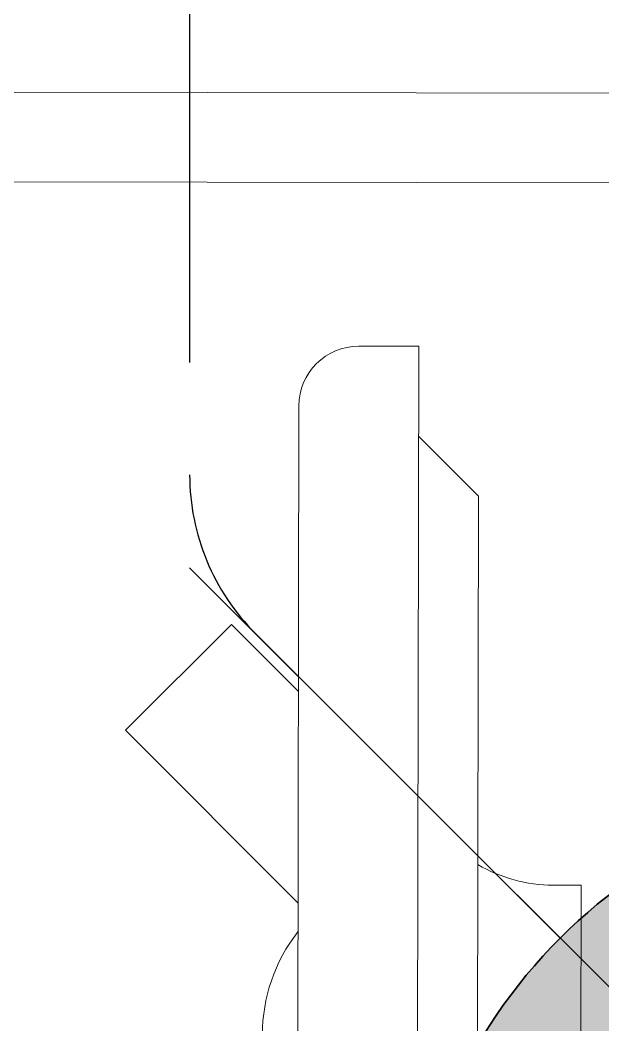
# Model space of a CAD drawing. Header units: inches. Extents: x -12418 to 242017, y -29325 to 19878.
# Drawn here: x 48513.8 to 48708.5, y -11455 to -11119.2 of the extents above; entities that cross this region are included whole.
import ezdxf
from ezdxf.enums import TextEntityAlignment as Align

# ---------------------------------------------------------------- set-up
doc = ezdxf.new("R2010")
doc.units = ezdxf.units.IN
doc.header["$LTSCALE"] = 25
doc.header["$MEASUREMENT"] = 0
doc.linetypes.add('DASHDOT', pattern=[25.4, 12.7, -6.35, 0, -6.35])
doc.linetypes.add('HIDDEN', pattern=[9.525, 6.35, -3.175])
doc.layers.get('0').update_dxf_attribs({"color": 8})
doc.layers.get('Defpoints').update_dxf_attribs({"color": 8})
for name, color, linetype, lineweight in [('00-Ground Floor$0$LOADING', 253, 'Continuous', 5), ('E-LITE-CLNG-CNDT', 6, 'DASHDOT', 35), ('E-LITE-EXIT-NUMB', 6, 'Continuous', 25), ('E-POWR-FLOR-CNDT', 6, 'HIDDEN', 25), ('E-POWR-WALL', 4, 'Continuous', 35)]:
    doc.layers.add(name, color=color, linetype=linetype, lineweight=lineweight)
doc.styles.add('DC_Simplex', font='SIMPLEX.shx', dxfattribs={"width": 0.7})

# ---------------------------------------------------------------- blocks, each defined once
blk = doc.blocks.new('00-Ground Floor$0$workstation')
at = {"layer": '00-Ground Floor$0$LOADING'}
for p, q in [((2813.402, -1050.332, 0), (2813.478, -1004.332, 0)), ((2817.405, -1048.338, 0), (2817.475, -1006.338, 0)), ((2811.41, -1045.328, 0), (2811.47, -1009.328, 0)), ((2807.996, -1022.323, 0), (2807.979, -1032.323, 0)), ((2808.908, -1032.324, 0), (2807.979, -1032.323, 0)), ((2811.41, -1045.328, 0), (2813.407, -1047.332, 0)), ((2815.402, -1050.335, 0), (2813.402, -1050.332, 0)), ((2854.249, -1055.87, 0), (2804.249, -1055.787, 0)), ((2800.244, -1058.781, 0), (2858.244, -1058.877, 0))]:
    blk.add_line(p, q, dxfattribs=at)
at = {"layer": '00-Ground Floor$0$LOADING', "extrusion": (1.65465e-10, -1.79463e-10, -1)}
for p, q in [((2817.433, -1031.72, 0), (2823.196, -1037.503, 0)), ((2823.196, -1037.503, 0), (2819.655, -1041.032, 0)), ((2817.421, -1038.791, 0), (2819.655, -1041.032, 0))]:
    blk.add_line(p, q, dxfattribs=at)
at = {"layer": '00-Ground Floor$0$LOADING', "extrusion": (1.03527e-10, -9.97581e-11, -1)}
for centre, major_axis, start_param, end_param in [((2813.059, -1027.331, 0), (3.928, -3.941), 4.833569, 6.162005), ((2808.9, -1037.324, 0), (-3.541, -3.53), 2.356194, 2.885192), ((2815.405, -1048.335, 0), (1.412, -1.417), 5.497787, 7.068583)]:
    blk.add_ellipse(centre, major_axis=major_axis, ratio=1, start_param=start_param, end_param=end_param, dxfattribs=at)
blk = doc.blocks.new('00-Ground Floor')
at = {"layer": '00-Ground Floor$0$LOADING', "xscale": 10, "yscale": 10, "zscale": 10, "rotation": 180}
blk.add_blockref('00-Ground Floor$0$workstation', (76780.98, -21731.53, 0), dxfattribs=at)
blk = doc.blocks.new('*U14')
h = blk.add_hatch(color=253)
edge = h.paths.add_edge_path()
edge.add_line((0, -1.75), (0, 1.75))
edge.add_arc((0, 0), 1.75, -90, 90, ccw=False)
blk.add_lwpolyline([(0, -1.75, 1), (0, 1.75)], format="xyb", close=True)
at = {"layer": 'Defpoints'}
blk.add_line((2.4749, -2.4749), (0, 0), dxfattribs=at)
at = {"layer": 'E-LITE-EXIT-NUMB', "style": 'DC_Simplex', "width": 0.7, "flags": 8}
blk.add_attdef('TYPE', text='', height=2, rotation=360, dxfattribs=at).set_placement((-2.682, 5.2383), align=Align.RIGHT)
blk.add_attdef('CIRCUIT', (2.682, 5.2383), '', height=2, rotation=360, dxfattribs=at)

msp = doc.modelspace()

# ---------------------------------------------------------------- linework, layer by layer
at = {"layer": 'E-POWR-FLOR-CNDT', "elevation": 0}
msp.add_lwpolyline([(48260.95, -8971.17), (48362.73, -9072.95, 0.198912), (48415.76, -9094.91), (48495.44, -9094.91, -0.414214), (48570.44, -9169.91), (48570.44, -11271.18, 0.198912), (48592.41, -11324.21), (48694.19, -11425.99)], format="xyb", dxfattribs=at)

# ---------------------------------------------------------------- block references
at = {"layer": 'E-LITE-CLNG-CNDT'}
msp.add_blockref('00-Ground Floor', (0, 0), dxfattribs=at)
at = {"layer": 'E-POWR-WALL', "xscale": 100, "yscale": 100, "zscale": 100, "rotation": 180}
msp.add_blockref('*U14', (48817.93, -11549.73, 0), dxfattribs=at)

doc.saveas('drawing.dxf')
